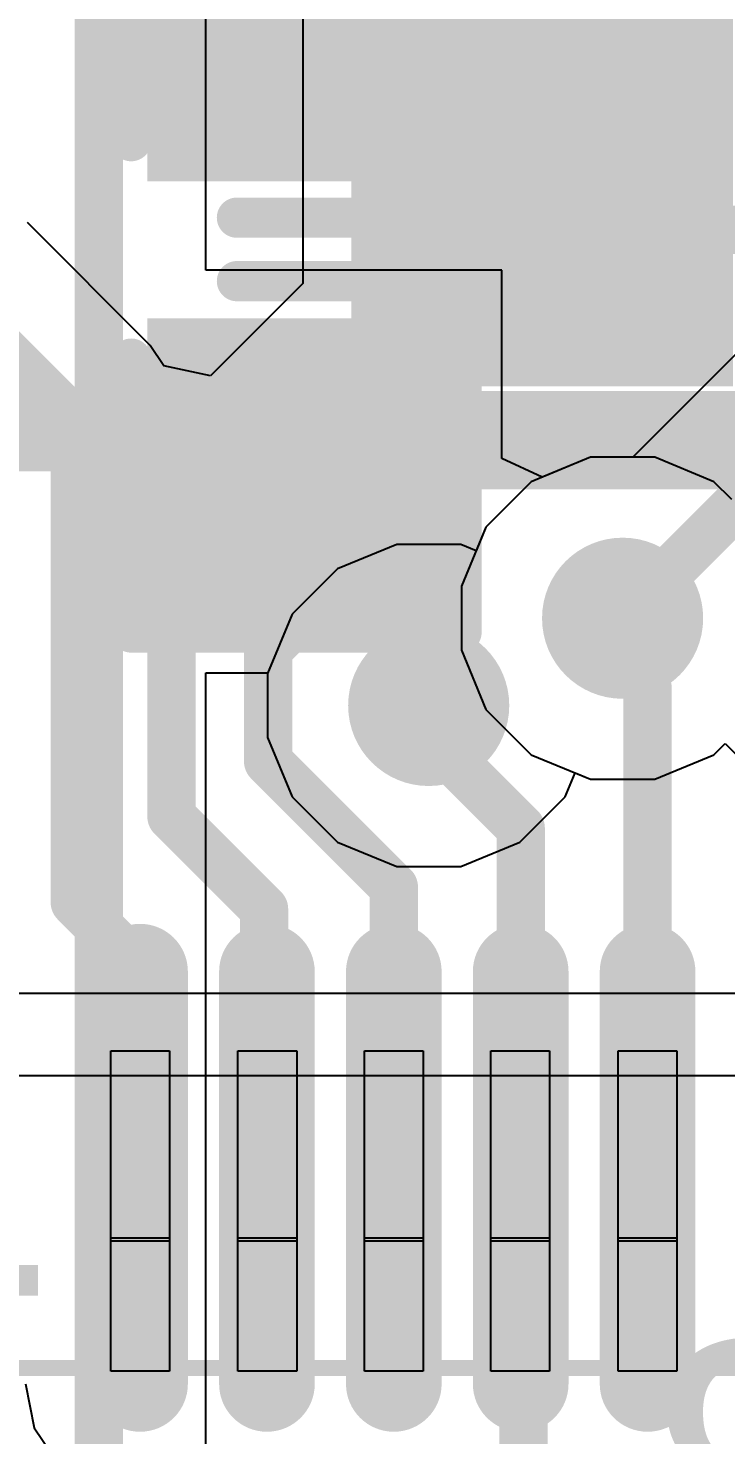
# Model space of a CAD drawing. Header units: inches. Extents: x -1 to 1.07, y -0.9 to 1.08.
# Drawn here: x -0.5188 to -0.4322, y 0.1154 to 0.29 of the extents above; entities that cross this region are included whole.
import ezdxf

# ---------------------------------------------------------------- set-up
doc = ezdxf.new("R2010")
doc.units = ezdxf.units.IN
doc.header["$MEASUREMENT"] = 0
for name, color, linetype in [('BottomLayer', 5, 'Continuous'), ('BottomOverlay', 54, 'Continuous'), ('BottomPaste', 16, 'Continuous'), ('BottomSolder', 6, 'Continuous'), ('Mechanical15', 56, 'Continuous'), ('MidLayer1', 16, 'Continuous'), ('MidLayer2', 76, 'Continuous'), ('TopLayer', 1, 'Continuous'), ('TopOverlay', 2, 'Continuous'), ('TopPaste', 8, 'Continuous'), ('TopSolder', 216, 'Continuous'), ('ViaHoleLayer', 16, 'Continuous')]:
    doc.layers.add(name, color=color, linetype=linetype)
doc.styles.add('Arial', font='', dxfattribs={"height": 0.2})
doc.styles.get('Arial').set_extended_font_data('Arial')

# ---------------------------------------------------------------- blocks, each defined once
blk = doc.blocks.new('IC_V3S_22')
at = {"layer": 'TopLayer'}
h = blk.add_hatch(color=1, dxfattribs=at)
edge = h.paths.add_edge_path()
edge.add_arc((-0.2391, 0.32479), 0.003937, 0, 180)
edge.add_line((-0.243037, 0.32479), (-0.243037, 0.27361))
edge.add_arc((-0.2391, 0.27361), 0.003937, 180, 360)
edge.add_line((-0.235163, 0.27361), (-0.235163, 0.32479))
h = blk.add_hatch(color=1, dxfattribs=at)
edge = h.paths.add_edge_path()
edge.add_arc((-0.22335, 0.32479), 0.003937, 0, 180)
edge.add_line((-0.227287, 0.32479), (-0.227287, 0.27361))
edge.add_arc((-0.22335, 0.27361), 0.003937, 180, 360)
edge.add_line((-0.219413, 0.27361), (-0.219413, 0.32479))
h = blk.add_hatch(color=1, dxfattribs=at)
edge = h.paths.add_edge_path()
edge.add_arc((-0.2076, 0.32479), 0.003937, 0, 180)
edge.add_line((-0.211537, 0.32479), (-0.211537, 0.27361))
edge.add_arc((-0.2076, 0.27361), 0.003937, 180, 360)
edge.add_line((-0.203663, 0.27361), (-0.203663, 0.32479))
h = blk.add_hatch(color=1, dxfattribs=at)
edge = h.paths.add_edge_path()
edge.add_arc((-0.19185, 0.32479), 0.003937, 0, 180)
edge.add_line((-0.195787, 0.32479), (-0.195787, 0.27361))
edge.add_arc((-0.19185, 0.27361), 0.003937, 180, 360)
edge.add_line((-0.187913, 0.27361), (-0.187913, 0.32479))
h = blk.add_hatch(color=1, dxfattribs=at)
edge = h.paths.add_edge_path()
edge.add_arc((-0.1761, 0.32479), 0.003937, 0, 180)
edge.add_line((-0.180037, 0.32479), (-0.180037, 0.27361))
edge.add_arc((-0.1761, 0.27361), 0.003937, 180, 360)
edge.add_line((-0.172163, 0.27361), (-0.172163, 0.32479))
at = {"layer": 'TopPaste'}
h = blk.add_hatch(color=8, dxfattribs=at)
edge = h.paths.add_edge_path()
edge.add_arc((-0.2391, 0.32479), 0.003937, 0, 180)
edge.add_line((-0.243037, 0.32479), (-0.243037, 0.27361))
edge.add_arc((-0.2391, 0.27361), 0.003937, 180, 360)
edge.add_line((-0.235163, 0.27361), (-0.235163, 0.32479))
h = blk.add_hatch(color=8, dxfattribs=at)
edge = h.paths.add_edge_path()
edge.add_arc((-0.22335, 0.32479), 0.003937, 0, 180)
edge.add_line((-0.227287, 0.32479), (-0.227287, 0.27361))
edge.add_arc((-0.22335, 0.27361), 0.003937, 180, 360)
edge.add_line((-0.219413, 0.27361), (-0.219413, 0.32479))
h = blk.add_hatch(color=8, dxfattribs=at)
edge = h.paths.add_edge_path()
edge.add_arc((-0.2076, 0.32479), 0.003937, 0, 180)
edge.add_line((-0.211537, 0.32479), (-0.211537, 0.27361))
edge.add_arc((-0.2076, 0.27361), 0.003937, 180, 360)
edge.add_line((-0.203663, 0.27361), (-0.203663, 0.32479))
h = blk.add_hatch(color=8, dxfattribs=at)
edge = h.paths.add_edge_path()
edge.add_arc((-0.19185, 0.32479), 0.003937, 0, 180)
edge.add_line((-0.195787, 0.32479), (-0.195787, 0.27361))
edge.add_arc((-0.19185, 0.27361), 0.003937, 180, 360)
edge.add_line((-0.187913, 0.27361), (-0.187913, 0.32479))
h = blk.add_hatch(color=8, dxfattribs=at)
edge = h.paths.add_edge_path()
edge.add_arc((-0.1761, 0.32479), 0.003937, 0, 180)
edge.add_line((-0.180037, 0.32479), (-0.180037, 0.27361))
edge.add_arc((-0.1761, 0.27361), 0.003937, 180, 360)
edge.add_line((-0.172163, 0.27361), (-0.172163, 0.32479))
at = {"layer": 'TopSolder'}
h = blk.add_hatch(color=216, dxfattribs=at)
edge = h.paths.add_edge_path()
edge.add_arc((-0.2391, 0.32479), 0.005937, 0, 180)
edge.add_line((-0.245037, 0.32479), (-0.245037, 0.27361))
edge.add_arc((-0.2391, 0.27361), 0.005937, 180, 360)
edge.add_line((-0.233163, 0.27361), (-0.233163, 0.32479))
h = blk.add_hatch(color=216, dxfattribs=at)
edge = h.paths.add_edge_path()
edge.add_arc((-0.22335, 0.32479), 0.005937, 0, 180)
edge.add_line((-0.229287, 0.32479), (-0.229287, 0.27361))
edge.add_arc((-0.22335, 0.27361), 0.005937, 180, 360)
edge.add_line((-0.217413, 0.27361), (-0.217413, 0.32479))
h = blk.add_hatch(color=216, dxfattribs=at)
edge = h.paths.add_edge_path()
edge.add_arc((-0.2076, 0.32479), 0.005937, 0, 180)
edge.add_line((-0.213537, 0.32479), (-0.213537, 0.27361))
edge.add_arc((-0.2076, 0.27361), 0.005937, 180, 360)
edge.add_line((-0.201663, 0.27361), (-0.201663, 0.32479))
h = blk.add_hatch(color=216, dxfattribs=at)
edge = h.paths.add_edge_path()
edge.add_arc((-0.19185, 0.32479), 0.005937, 0, 180)
edge.add_line((-0.197787, 0.32479), (-0.197787, 0.27361))
edge.add_arc((-0.19185, 0.27361), 0.005937, 180, 360)
edge.add_line((-0.185913, 0.27361), (-0.185913, 0.32479))
h = blk.add_hatch(color=216, dxfattribs=at)
edge = h.paths.add_edge_path()
edge.add_arc((-0.1761, 0.32479), 0.005937, 0, 180)
edge.add_line((-0.182037, 0.32479), (-0.182037, 0.27361))
edge.add_arc((-0.1761, 0.27361), 0.005937, 180, 360)
edge.add_line((-0.170163, 0.27361), (-0.170163, 0.32479))
at = {"layer": 'Mechanical15'}
for p, q in [((-0.242742, 0.291339), (-0.242742, 0.314961)), ((-0.242742, 0.314961), (-0.235458, 0.314961)), ((-0.235458, 0.314961), (-0.235458, 0.291339)), ((-0.226942, 0.291339), (-0.226942, 0.314961)), ((-0.226942, 0.314961), (-0.219658, 0.314961)), ((-0.219658, 0.314961), (-0.219658, 0.291339)), ((-0.211242, 0.291339), (-0.211242, 0.314961)), ((-0.211242, 0.314961), (-0.203958, 0.314961)), ((-0.203958, 0.314961), (-0.203958, 0.291339)), ((-0.195542, 0.291339), (-0.195542, 0.314961)), ((-0.195542, 0.314961), (-0.188258, 0.314961)), ((-0.188258, 0.314961), (-0.188258, 0.291339)), ((-0.179742, 0.291339), (-0.179742, 0.314961)), ((-0.179742, 0.314961), (-0.172458, 0.314961)), ((-0.172458, 0.314961), (-0.172458, 0.291339)), ((-0.242742, 0.275197), (-0.242742, 0.291732)), ((-0.242742, 0.291732), (-0.235458, 0.291732)), ((-0.235458, 0.291732), (-0.235458, 0.275197)), ((-0.226942, 0.275197), (-0.226942, 0.291732)), ((-0.226942, 0.291732), (-0.219658, 0.291732)), ((-0.219658, 0.291732), (-0.219658, 0.275197)), ((-0.211242, 0.275197), (-0.211242, 0.291732)), ((-0.211242, 0.291732), (-0.203958, 0.291732)), ((-0.203958, 0.291732), (-0.203958, 0.275197)), ((-0.195542, 0.275197), (-0.195542, 0.291732)), ((-0.195542, 0.291732), (-0.188258, 0.291732)), ((-0.188258, 0.291732), (-0.188258, 0.275197)), ((-0.179742, 0.275197), (-0.179742, 0.291732)), ((-0.179742, 0.291732), (-0.172458, 0.291732)), ((-0.172458, 0.291732), (-0.172458, 0.275197)), ((-0.242742, 0.291339), (-0.242742, 0.291339)), ((-0.235458, 0.291339), (-0.242742, 0.291339)), ((-0.226942, 0.291339), (-0.226942, 0.291339)), ((-0.219658, 0.291339), (-0.226942, 0.291339)), ((-0.211242, 0.291339), (-0.211242, 0.291339)), ((-0.203958, 0.291339), (-0.211242, 0.291339)), ((-0.195542, 0.291339), (-0.195542, 0.291339)), ((-0.188258, 0.291339), (-0.195542, 0.291339)), ((-0.179742, 0.291339), (-0.179742, 0.291339)), ((-0.172458, 0.291339), (-0.179742, 0.291339)), ((-0.242742, 0.275197), (-0.242742, 0.275197)), ((-0.235458, 0.275197), (-0.242742, 0.275197)), ((-0.226942, 0.275197), (-0.226942, 0.275197)), ((-0.219658, 0.275197), (-0.226942, 0.275197)), ((-0.211242, 0.275197), (-0.211242, 0.275197)), ((-0.203958, 0.275197), (-0.211242, 0.275197)), ((-0.195542, 0.275197), (-0.195542, 0.275197)), ((-0.188258, 0.275197), (-0.195542, 0.275197)), ((-0.179742, 0.275197), (-0.179742, 0.275197)), ((-0.172458, 0.275197), (-0.179742, 0.275197))]:
    blk.add_line(p, q, dxfattribs=at)
blk.add_lwpolyline([(-0.270591, 0.275591, 0.002, 0.002, 0), (0.280591, 0.275591, 0.002, 0.002, 0)], format="xyseb", dxfattribs=at)
blk = doc.blocks.new('OSC_SMD_L3_2_W1_5_24')
at = {"layer": 'TopLayer'}
for points in [[(-0.0689, -0.03543), (-0.0689, 0.03543), (-0.02953, 0.03543), (-0.02953, -0.03543)], [(0.02953, -0.03543), (0.02953, 0.03543), (0.0689, 0.03543), (0.0689, -0.03543)]]:
    blk.add_hatch(color=1, dxfattribs=at).paths.add_polyline_path(points)
at = {"layer": 'TopPaste'}
for points in [[(-0.0689, -0.03543), (-0.0689, 0.03543), (-0.02953, 0.03543), (-0.02953, -0.03543)], [(0.02953, -0.03543), (0.02953, 0.03543), (0.0689, 0.03543), (0.0689, -0.03543)]]:
    blk.add_hatch(color=8, dxfattribs=at).paths.add_polyline_path(points)
at = {"layer": 'TopSolder'}
for points in [[(-0.0729, -0.03943), (-0.0729, 0.03943), (-0.02553, 0.03943), (-0.02553, -0.03943)], [(0.02553, -0.03943), (0.02553, 0.03943), (0.0729, 0.03943), (0.0729, -0.03943)]]:
    blk.add_hatch(color=216, dxfattribs=at).paths.add_polyline_path(points)
at = {"layer": 'TopOverlay'}
for points in [[(0.08, 0.045, 0.01, 0.01, 0), (-0.08, 0.045, 0.01, 0.01, 0)], [(-0.08, 0.045, 0.01, 0.01, 0), (-0.08, -0.045, 0.01, 0.01, 0)], [(0.08, 0.045, 0.01, 0.01, 0), (0.08, -0.045, 0.01, 0.01, 0)], [(0.08, -0.045, 0.01, 0.01, 0), (-0.08, -0.045, 0.01, 0.01, 0)]]:
    blk.add_lwpolyline(points, format="xyseb", dxfattribs=at)
for points in [[(-0.0825, 0.045, 0.005, 0.005, 1), (-0.0775, 0.045, 0.005, 0.005, 1)], [(-0.0825, 0.045, 0.005, 0.005, 1), (-0.0775, 0.045, 0.005, 0.005, 1)], [(0.0775, 0.045, 0.005, 0.005, 1), (0.0825, 0.045, 0.005, 0.005, 1)], [(0.0775, 0.045, 0.005, 0.005, 1), (0.0825, 0.045, 0.005, 0.005, 1)], [(-0.0825, -0.045, 0.005, 0.005, 1), (-0.0775, -0.045, 0.005, 0.005, 1)], [(-0.0825, -0.045, 0.005, 0.005, 1), (-0.0775, -0.045, 0.005, 0.005, 1)], [(0.0775, -0.045, 0.005, 0.005, 1), (0.0825, -0.045, 0.005, 0.005, 1)], [(0.0775, -0.045, 0.005, 0.005, 1), (0.0825, -0.045, 0.005, 0.005, 1)]]:
    blk.add_lwpolyline(points, format="xyseb", close=True, dxfattribs=at)
blk = doc.blocks.new('C0603_S_B_101')
at = {"layer": 'BottomLayer'}
for points in [[(-0.015, 0.015), (0.015, 0.015), (0.015, -0.015), (-0.015, -0.015)], [(0.04, 0.015), (0.07, 0.015), (0.07, -0.015), (0.04, -0.015)]]:
    blk.add_hatch(color=5, dxfattribs=at).paths.add_polyline_path(points)
at = {"layer": 'BottomPaste'}
for points in [[(-0.015, 0.015), (0.015, 0.015), (0.015, -0.015), (-0.015, -0.015)], [(0.04, 0.015), (0.07, 0.015), (0.07, -0.015), (0.04, -0.015)]]:
    blk.add_hatch(color=16, dxfattribs=at).paths.add_polyline_path(points)
at = {"layer": 'BottomSolder'}
for points in [[(-0.019, 0.019), (0.019, 0.019), (0.019, -0.019), (-0.019, -0.019)], [(0.036, 0.019), (0.074, 0.019), (0.074, -0.019), (0.036, -0.019)]]:
    blk.add_hatch(color=6, dxfattribs=at).paths.add_polyline_path(points)
at = {"layer": 'BottomOverlay'}
for points in [[(-0.02, 0.021, 0.005, 0.005, 0), (0.014, 0.021, 0.005, 0.005, 0)], [(-0.02, 0.021, 0.005, 0.005, 0), (-0.02, 0.01, 0.005, 0.005, 0)], [(0.076, 0.021, 0.005, 0.005, 0), (0.041, 0.021, 0.005, 0.005, 0)], [(0.076, 0.021, 0.005, 0.005, 0), (0.076, 0.011, 0.005, 0.005, 0)], [(-0.02, 0.01, 0.005, 0.005, 0), (-0.02, -0.02, 0.005, 0.005, 0)], [(0.076, 0.011, 0.005, 0.005, 0), (0.076, -0.02, 0.005, 0.005, 0)], [(0.02362, 0.00787, 0.005, 0.005, 0), (0.02362, -0.00787, 0.005, 0.005, 0)], [(0.0315, 0.00787, 0.005, 0.005, 0), (0.0315, -0.00787, 0.005, 0.005, 0)], [(-0.02, -0.02, 0.005, 0.005, 0), (0.015, -0.02, 0.005, 0.005, 0)], [(0.04, -0.02, 0.005, 0.005, 0), (0.076, -0.02, 0.005, 0.005, 0)]]:
    blk.add_lwpolyline(points, format="xyseb", dxfattribs=at)
for points in [[(-0.02125, 0.021, 0.0025, 0.0025, 1), (-0.01875, 0.021, 0.0025, 0.0025, 1)], [(-0.02125, 0.021, 0.0025, 0.0025, 1), (-0.01875, 0.021, 0.0025, 0.0025, 1)], [(0.01275, 0.021, 0.0025, 0.0025, 1), (0.01525, 0.021, 0.0025, 0.0025, 1)], [(0.03975, 0.021, 0.0025, 0.0025, 1), (0.04225, 0.021, 0.0025, 0.0025, 1)], [(0.07475, 0.021, 0.0025, 0.0025, 1), (0.07725, 0.021, 0.0025, 0.0025, 1)], [(0.07475, 0.021, 0.0025, 0.0025, 1), (0.07725, 0.021, 0.0025, 0.0025, 1)], [(-0.02125, 0.01, 0.0025, 0.0025, 1), (-0.01875, 0.01, 0.0025, 0.0025, 1)], [(-0.02125, 0.01, 0.0025, 0.0025, 1), (-0.01875, 0.01, 0.0025, 0.0025, 1)], [(0.07475, 0.011, 0.0025, 0.0025, 1), (0.07725, 0.011, 0.0025, 0.0025, 1)], [(0.07475, 0.011, 0.0025, 0.0025, 1), (0.07725, 0.011, 0.0025, 0.0025, 1)], [(0.02237, 0.00787, 0.0025, 0.0025, 1), (0.02487, 0.00787, 0.0025, 0.0025, 1)], [(0.03025, 0.00787, 0.0025, 0.0025, 1), (0.03275, 0.00787, 0.0025, 0.0025, 1)], [(0.02237, -0.00787, 0.0025, 0.0025, 1), (0.02487, -0.00787, 0.0025, 0.0025, 1)], [(0.03025, -0.00787, 0.0025, 0.0025, 1), (0.03275, -0.00787, 0.0025, 0.0025, 1)], [(-0.02125, -0.02, 0.0025, 0.0025, 1), (-0.01875, -0.02, 0.0025, 0.0025, 1)], [(-0.02125, -0.02, 0.0025, 0.0025, 1), (-0.01875, -0.02, 0.0025, 0.0025, 1)], [(0.01375, -0.02, 0.0025, 0.0025, 1), (0.01625, -0.02, 0.0025, 0.0025, 1)], [(0.03875, -0.02, 0.0025, 0.0025, 1), (0.04125, -0.02, 0.0025, 0.0025, 1)], [(0.07475, -0.02, 0.0025, 0.0025, 1), (0.07725, -0.02, 0.0025, 0.0025, 1)], [(0.07475, -0.02, 0.0025, 0.0025, 1), (0.07725, -0.02, 0.0025, 0.0025, 1)]]:
    blk.add_lwpolyline(points, format="xyseb", close=True, dxfattribs=at)

msp = doc.modelspace()

# ---------------------------------------------------------------- hatches: boundary and pattern name
at = {"layer": 'BottomLayer'}
h = msp.add_hatch(color=5, dxfattribs=at)
edge = h.paths.add_edge_path()
edge.add_arc((-0.445, 0.21677), 0.01, 0, 360)
h = msp.add_hatch(color=5, dxfattribs=at)
edge = h.paths.add_edge_path()
edge.add_arc((-0.46907, 0.20594), 0.01, 0, 360)
at = {"layer": 'MidLayer1'}
h = msp.add_hatch(color=16, dxfattribs=at)
edge = h.paths.add_edge_path()
edge.add_arc((-0.445, 0.21677), 0.01, 0, 360)
h = msp.add_hatch(color=16, dxfattribs=at)
edge = h.paths.add_edge_path()
edge.add_arc((-0.46907, 0.20594), 0.01, 0, 360)
at = {"layer": 'MidLayer2'}
h = msp.add_hatch(color=76, dxfattribs=at)
edge = h.paths.add_edge_path()
edge.add_arc((-0.445, 0.21677), 0.01, 0, 360)
h = msp.add_hatch(color=76, dxfattribs=at)
edge = h.paths.add_edge_path()
edge.add_arc((-0.46907, 0.20594), 0.01, 0, 360)
at = {"layer": 'TopLayer'}
h = msp.add_hatch(color=1, dxfattribs=at)
edge = h.paths.add_edge_path()
edge.add_arc((-0.445, 0.21677), 0.01, 0, 360)
h = msp.add_hatch(color=1, dxfattribs=at)
edge = h.paths.add_edge_path()
edge.add_arc((-0.46907, 0.20594), 0.01, 0, 360)
at = {"layer": 'ViaHoleLayer'}
h = msp.add_hatch(color=16, dxfattribs=at)
edge = h.paths.add_edge_path()
edge.add_arc((-0.445, 0.21677), 0.005, 0, 360)
h = msp.add_hatch(color=16, dxfattribs=at)
edge = h.paths.add_edge_path()
edge.add_arc((-0.46907, 0.20594), 0.005, 0, 360)

# ---------------------------------------------------------------- linework, layer by layer
at = {"layer": 'BottomLayer'}
for p, q in [((-0.49675, 0.26), (-0.49675, 0.70121)), ((-0.46, 0.26), (-0.49675, 0.26)), ((-0.46, 0.23658), (-0.46, 0.26)), ((-0.42825, 0.25226), (-0.44375, 0.23677)), ((-0.455, 0.23427), (-0.46, 0.23658)), ((-0.44898, 0.23677), (-0.455, 0.23427)), ((-0.44375, 0.23677), (-0.44898, 0.23677)), ((-0.49675, 0.06683), (-0.49675, 0.21)), ((-0.49675, 0.21), (-0.48912, 0.21)), ((-0.48912, 0.21), (-0.48907, 0.20991)), ((-0.48907, 0.20991), (-0.48907, 0.20196)), ((-0.48907, 0.20196), (-0.48602, 0.19461)), ((-0.43367, 0.19981), (-0.43228, 0.2012)), ((-0.43228, 0.2012), (-0.43005, 0.19898)), ((-0.44102, 0.19677), (-0.43367, 0.19981)), ((-0.45211, 0.19461), (-0.45089, 0.19756)), ((-0.45089, 0.19756), (-0.44898, 0.19677)), ((-0.44898, 0.19677), (-0.44102, 0.19677)), ((-0.48602, 0.19461), (-0.48039, 0.18898)), ((-0.45774, 0.18898), (-0.45211, 0.19461)), ((-0.48039, 0.18898), (-0.47304, 0.18593)), ((-0.46509, 0.18593), (-0.45774, 0.18898)), ((-0.47304, 0.18593), (-0.46509, 0.18593))]:
    msp.add_line(p, q, dxfattribs=at)
for points in [[(-0.51, 0.0518, 0.006, 0.006, 0), (-0.51, 0.70121, 0.006, 0.006, 0)], [(-0.445, 0.21677, 0.006, 0.006, 0), (-0.415, 0.24677, 0.006, 0.006, 0)], [(-0.485, 0.235, 0.006, 0.006, 0), (-0.473, 0.223, 0.006, 0.006, 0)], [(-0.473, 0.21366, 0.006, 0.006, 0), (-0.473, 0.223, 0.006, 0.006, 0)], [(-0.473, 0.21366, 0.006, 0.006, 0), (-0.46907, 0.20972, 0.006, 0.006, 0)], [(-0.46907, 0.20594, 0.006, 0.006, 0), (-0.46907, 0.20972, 0.006, 0.006, 0)]]:
    msp.add_lwpolyline(points, format="xyseb", dxfattribs=at)
for points in [[(-0.4865, 0.235, 0.003, 0.003, 1), (-0.4835, 0.235, 0.003, 0.003, 1)], [(-0.4745, 0.223, 0.003, 0.003, 1), (-0.4715, 0.223, 0.003, 0.003, 1)], [(-0.4745, 0.223, 0.003, 0.003, 1), (-0.4715, 0.223, 0.003, 0.003, 1)], [(-0.4465, 0.21677, 0.003, 0.003, 1), (-0.4435, 0.21677, 0.003, 0.003, 1)], [(-0.4745, 0.21366, 0.003, 0.003, 1), (-0.4715, 0.21366, 0.003, 0.003, 1)], [(-0.4745, 0.21366, 0.003, 0.003, 1), (-0.4715, 0.21366, 0.003, 0.003, 1)], [(-0.47057, 0.20972, 0.003, 0.003, 1), (-0.46757, 0.20972, 0.003, 0.003, 1)], [(-0.47057, 0.20972, 0.003, 0.003, 1), (-0.46757, 0.20972, 0.003, 0.003, 1)], [(-0.47057, 0.20594, 0.003, 0.003, 1), (-0.46757, 0.20594, 0.003, 0.003, 1)]]:
    msp.add_lwpolyline(points, format="xyseb", close=True, dxfattribs=at)
at = {"layer": 'MidLayer1'}
for p, q in [((-0.44898, 0.23677), (-0.45633, 0.23372)), ((-0.44102, 0.23677), (-0.44898, 0.23677)), ((-0.43367, 0.23372), (-0.44102, 0.23677)), ((-0.45633, 0.23372), (-0.46196, 0.22809)), ((-0.43145, 0.2315), (-0.43367, 0.23372)), ((-0.46196, 0.22809), (-0.46318, 0.22514)), ((-0.47304, 0.22593), (-0.48039, 0.22289)), ((-0.46509, 0.22593), (-0.47304, 0.22593)), ((-0.46318, 0.22514), (-0.46509, 0.22593)), ((-0.48039, 0.22289), (-0.48602, 0.21726)), ((-0.48602, 0.21726), (-0.48907, 0.20991)), ((-0.48907, 0.20991), (-0.48907, 0.20196)), ((-0.48907, 0.20196), (-0.48602, 0.19461)), ((-0.43367, 0.19981), (-0.43228, 0.2012)), ((-0.43228, 0.2012), (-0.43005, 0.19898)), ((-0.44102, 0.19677), (-0.43367, 0.19981)), ((-0.45211, 0.19461), (-0.45089, 0.19756)), ((-0.45089, 0.19756), (-0.44898, 0.19677)), ((-0.44898, 0.19677), (-0.44102, 0.19677)), ((-0.48602, 0.19461), (-0.48039, 0.18898)), ((-0.45774, 0.18898), (-0.45211, 0.19461)), ((-0.48039, 0.18898), (-0.47304, 0.18593)), ((-0.46509, 0.18593), (-0.45774, 0.18898)), ((-0.47304, 0.18593), (-0.46509, 0.18593))]:
    msp.add_line(p, q, dxfattribs=at)
at = {"layer": 'MidLayer2'}
for p, q in [((-0.44898, 0.23677), (-0.45633, 0.23372)), ((-0.44102, 0.23677), (-0.44898, 0.23677)), ((-0.43367, 0.23372), (-0.44102, 0.23677)), ((-0.45633, 0.23372), (-0.46196, 0.22809)), ((-0.43145, 0.2315), (-0.43367, 0.23372)), ((-0.46196, 0.22809), (-0.465, 0.22074)), ((-0.465, 0.22074), (-0.465, 0.21279)), ((-0.465, 0.21279), (-0.46196, 0.20544)), ((-0.46196, 0.20544), (-0.45633, 0.19981)), ((-0.43367, 0.19981), (-0.43228, 0.2012)), ((-0.43228, 0.2012), (-0.43005, 0.19898)), ((-0.45633, 0.19981), (-0.44898, 0.19677)), ((-0.44102, 0.19677), (-0.43367, 0.19981)), ((-0.44898, 0.19677), (-0.44102, 0.19677)), ((-0.2302, 0.1702), (-0.545, 0.1702)), ((-0.545, 0.16), (-0.22, 0.16))]:
    msp.add_line(p, q, dxfattribs=at)
at = {"layer": 'TopLayer'}
for p, q in [((-0.48468, 0.33043), (-0.48468, 0.25831)), ((-0.50363, 0.25063), (-0.51888, 0.26589)), ((-0.48468, 0.25831), (-0.49615, 0.24685)), ((-0.50195, 0.24812), (-0.50363, 0.25063)), ((-0.49615, 0.24685), (-0.50195, 0.24812)), ((-0.51911, 0.12171), (-0.51803, 0.11627)), ((-0.51803, 0.11627), (-0.51495, 0.11166))]:
    msp.add_line(p, q, dxfattribs=at)
for points in [[(-0.455, 0.28169, 0.006, 0.006, 0), (-0.455, 0.285, 0.006, 0.006, 0)], [(-0.455, 0.26925, 0.006, 0.006, 0), (-0.455, 0.28169, 0.006, 0.006, 0)], [(-0.455, 0.28169, 0.006, 0.006, 0), (-0.43832, 0.265, 0.006, 0.006, 0)], [(-0.501, 0.22325, 0.006, 0.006, 0), (-0.455, 0.26925, 0.006, 0.006, 0)], [(-0.43832, 0.265, 0.006, 0.006, 0), (-0.38, 0.265, 0.006, 0.006, 0)], [(-0.52826, 0.25651, 0.006, 0.006, 0), (-0.513, 0.24126, 0.006, 0.006, 0)], [(-0.513, 0.1815, 0.006, 0.006, 0), (-0.513, 0.24126, 0.006, 0.006, 0)], [(-0.489, 0.21287, 0.006, 0.006, 0), (-0.4661, 0.23577, 0.006, 0.006, 0)], [(-0.4661, 0.23577, 0.006, 0.006, 0), (-0.32351, 0.23577, 0.006, 0.006, 0)], [(-0.501, 0.19216, 0.006, 0.006, 0), (-0.501, 0.22325, 0.006, 0.006, 0)], [(-0.445, 0.21121, 0.006, 0.006, 0), (-0.445, 0.215, 0.006, 0.006, 0)], [(-0.489, 0.199, 0.006, 0.006, 0), (-0.489, 0.21287, 0.006, 0.006, 0)], [(-0.445, 0.21121, 0.006, 0.006, 0), (-0.4419, 0.20811, 0.006, 0.006, 0)], [(-0.4419, 0.1473, 0.006, 0.006, 0), (-0.4419, 0.20811, 0.006, 0.006, 0)], [(-0.46907, 0.20215, 0.006, 0.006, 0), (-0.46907, 0.20594, 0.006, 0.006, 0)], [(-0.46907, 0.20215, 0.006, 0.006, 0), (-0.45765, 0.19073, 0.006, 0.006, 0)], [(-0.489, 0.199, 0.006, 0.006, 0), (-0.4734, 0.1834, 0.006, 0.006, 0)], [(-0.501, 0.19216, 0.006, 0.006, 0), (-0.48951, 0.18067, 0.006, 0.006, 0)], [(-0.45765, 0.12192, 0.006, 0.006, 0), (-0.45765, 0.19073, 0.006, 0.006, 0)], [(-0.4734, 0.1473, 0.006, 0.006, 0), (-0.4734, 0.1834, 0.006, 0.006, 0)], [(-0.513, 0.1815, 0.006, 0.006, 0), (-0.5049, 0.1734, 0.006, 0.006, 0)], [(-0.48951, 0.14766, 0.006, 0.006, 0), (-0.48951, 0.18067, 0.006, 0.006, 0)], [(-0.5049, 0.1473, 0.006, 0.006, 0), (-0.5049, 0.1734, 0.006, 0.006, 0)], [(-0.48951, 0.14766, 0.006, 0.006, 0), (-0.48915, 0.1473, 0.006, 0.006, 0)], [(-0.45729, 0.10771, 0.006, 0.006, 0), (-0.45729, 0.12156, 0.006, 0.006, 0)]]:
    msp.add_lwpolyline(points, format="xyseb", dxfattribs=at)
for points in [[(-0.4565, 0.285, 0.003, 0.003, 1), (-0.4535, 0.285, 0.003, 0.003, 1)], [(-0.4565, 0.28169, 0.003, 0.003, 1), (-0.4535, 0.28169, 0.003, 0.003, 1)], [(-0.4565, 0.28169, 0.003, 0.003, 1), (-0.4535, 0.28169, 0.003, 0.003, 1)], [(-0.4565, 0.28169, 0.003, 0.003, 1), (-0.4535, 0.28169, 0.003, 0.003, 1)], [(-0.4565, 0.26925, 0.003, 0.003, 1), (-0.4535, 0.26925, 0.003, 0.003, 1)], [(-0.4565, 0.26925, 0.003, 0.003, 1), (-0.4535, 0.26925, 0.003, 0.003, 1)], [(-0.43982, 0.265, 0.003, 0.003, 1), (-0.43682, 0.265, 0.003, 0.003, 1)], [(-0.43982, 0.265, 0.003, 0.003, 1), (-0.43682, 0.265, 0.003, 0.003, 1)], [(-0.5145, 0.24126, 0.003, 0.003, 1), (-0.5115, 0.24126, 0.003, 0.003, 1)], [(-0.5145, 0.24126, 0.003, 0.003, 1), (-0.5115, 0.24126, 0.003, 0.003, 1)], [(-0.4676, 0.23577, 0.003, 0.003, 1), (-0.4646, 0.23577, 0.003, 0.003, 1)], [(-0.4676, 0.23577, 0.003, 0.003, 1), (-0.4646, 0.23577, 0.003, 0.003, 1)], [(-0.5025, 0.22325, 0.003, 0.003, 1), (-0.4995, 0.22325, 0.003, 0.003, 1)], [(-0.5025, 0.22325, 0.003, 0.003, 1), (-0.4995, 0.22325, 0.003, 0.003, 1)], [(-0.4465, 0.215, 0.003, 0.003, 1), (-0.4435, 0.215, 0.003, 0.003, 1)], [(-0.4905, 0.21287, 0.003, 0.003, 1), (-0.4875, 0.21287, 0.003, 0.003, 1)], [(-0.4905, 0.21287, 0.003, 0.003, 1), (-0.4875, 0.21287, 0.003, 0.003, 1)], [(-0.4465, 0.21121, 0.003, 0.003, 1), (-0.4435, 0.21121, 0.003, 0.003, 1)], [(-0.4465, 0.21121, 0.003, 0.003, 1), (-0.4435, 0.21121, 0.003, 0.003, 1)], [(-0.4434, 0.20811, 0.003, 0.003, 1), (-0.4404, 0.20811, 0.003, 0.003, 1)], [(-0.4434, 0.20811, 0.003, 0.003, 1), (-0.4404, 0.20811, 0.003, 0.003, 1)], [(-0.47057, 0.20594, 0.003, 0.003, 1), (-0.46757, 0.20594, 0.003, 0.003, 1)], [(-0.47057, 0.20215, 0.003, 0.003, 1), (-0.46757, 0.20215, 0.003, 0.003, 1)], [(-0.47057, 0.20215, 0.003, 0.003, 1), (-0.46757, 0.20215, 0.003, 0.003, 1)], [(-0.4905, 0.199, 0.003, 0.003, 1), (-0.4875, 0.199, 0.003, 0.003, 1)], [(-0.4905, 0.199, 0.003, 0.003, 1), (-0.4875, 0.199, 0.003, 0.003, 1)], [(-0.5025, 0.19216, 0.003, 0.003, 1), (-0.4995, 0.19216, 0.003, 0.003, 1)], [(-0.5025, 0.19216, 0.003, 0.003, 1), (-0.4995, 0.19216, 0.003, 0.003, 1)], [(-0.45915, 0.19073, 0.003, 0.003, 1), (-0.45615, 0.19073, 0.003, 0.003, 1)], [(-0.45915, 0.19073, 0.003, 0.003, 1), (-0.45615, 0.19073, 0.003, 0.003, 1)], [(-0.4749, 0.1834, 0.003, 0.003, 1), (-0.4719, 0.1834, 0.003, 0.003, 1)], [(-0.4749, 0.1834, 0.003, 0.003, 1), (-0.4719, 0.1834, 0.003, 0.003, 1)], [(-0.5145, 0.1815, 0.003, 0.003, 1), (-0.5115, 0.1815, 0.003, 0.003, 1)], [(-0.5145, 0.1815, 0.003, 0.003, 1), (-0.5115, 0.1815, 0.003, 0.003, 1)], [(-0.49101, 0.18067, 0.003, 0.003, 1), (-0.48801, 0.18067, 0.003, 0.003, 1)], [(-0.49101, 0.18067, 0.003, 0.003, 1), (-0.48801, 0.18067, 0.003, 0.003, 1)], [(-0.5064, 0.1734, 0.003, 0.003, 1), (-0.5034, 0.1734, 0.003, 0.003, 1)], [(-0.5064, 0.1734, 0.003, 0.003, 1), (-0.5034, 0.1734, 0.003, 0.003, 1)], [(-0.5064, 0.1473, 0.003, 0.003, 1), (-0.5034, 0.1473, 0.003, 0.003, 1)], [(-0.49101, 0.14766, 0.003, 0.003, 1), (-0.48801, 0.14766, 0.003, 0.003, 1)], [(-0.49101, 0.14766, 0.003, 0.003, 1), (-0.48801, 0.14766, 0.003, 0.003, 1)], [(-0.49065, 0.1473, 0.003, 0.003, 1), (-0.48765, 0.1473, 0.003, 0.003, 1)], [(-0.4749, 0.1473, 0.003, 0.003, 1), (-0.4719, 0.1473, 0.003, 0.003, 1)], [(-0.4434, 0.1473, 0.003, 0.003, 1), (-0.4404, 0.1473, 0.003, 0.003, 1)], [(-0.45915, 0.12192, 0.003, 0.003, 1), (-0.45615, 0.12192, 0.003, 0.003, 1)], [(-0.45879, 0.12156, 0.003, 0.003, 1), (-0.45579, 0.12156, 0.003, 0.003, 1)]]:
    msp.add_lwpolyline(points, format="xyseb", close=True, dxfattribs=at)

# ---------------------------------------------------------------- block references
for name, p, rotation in [('OSC_SMD_L3_2_W1_5_24', (-0.50421, 0.285), 180), ('C0603_S_B_101', (-0.485, 0.235), 90)]:
    msp.add_blockref(name, p, dxfattribs=dict(rotation=rotation))
msp.add_blockref('IC_V3S_22', (-0.2658, -0.1519))

# ---------------------------------------------------------------- texts
at = {"layer": 'BottomOverlay', "style": 'Arial', "text_generation_flag": 2}
msp.add_text('C38', height=0.035, dxfattribs=at).set_placement((-0.35276, 0.09197))
at = {"layer": 'TopOverlay', "style": 'Arial'}
msp.add_text('U1', height=0.035, dxfattribs=at).set_placement((-0.57766, 0.13267))

doc.saveas('drawing.dxf')
